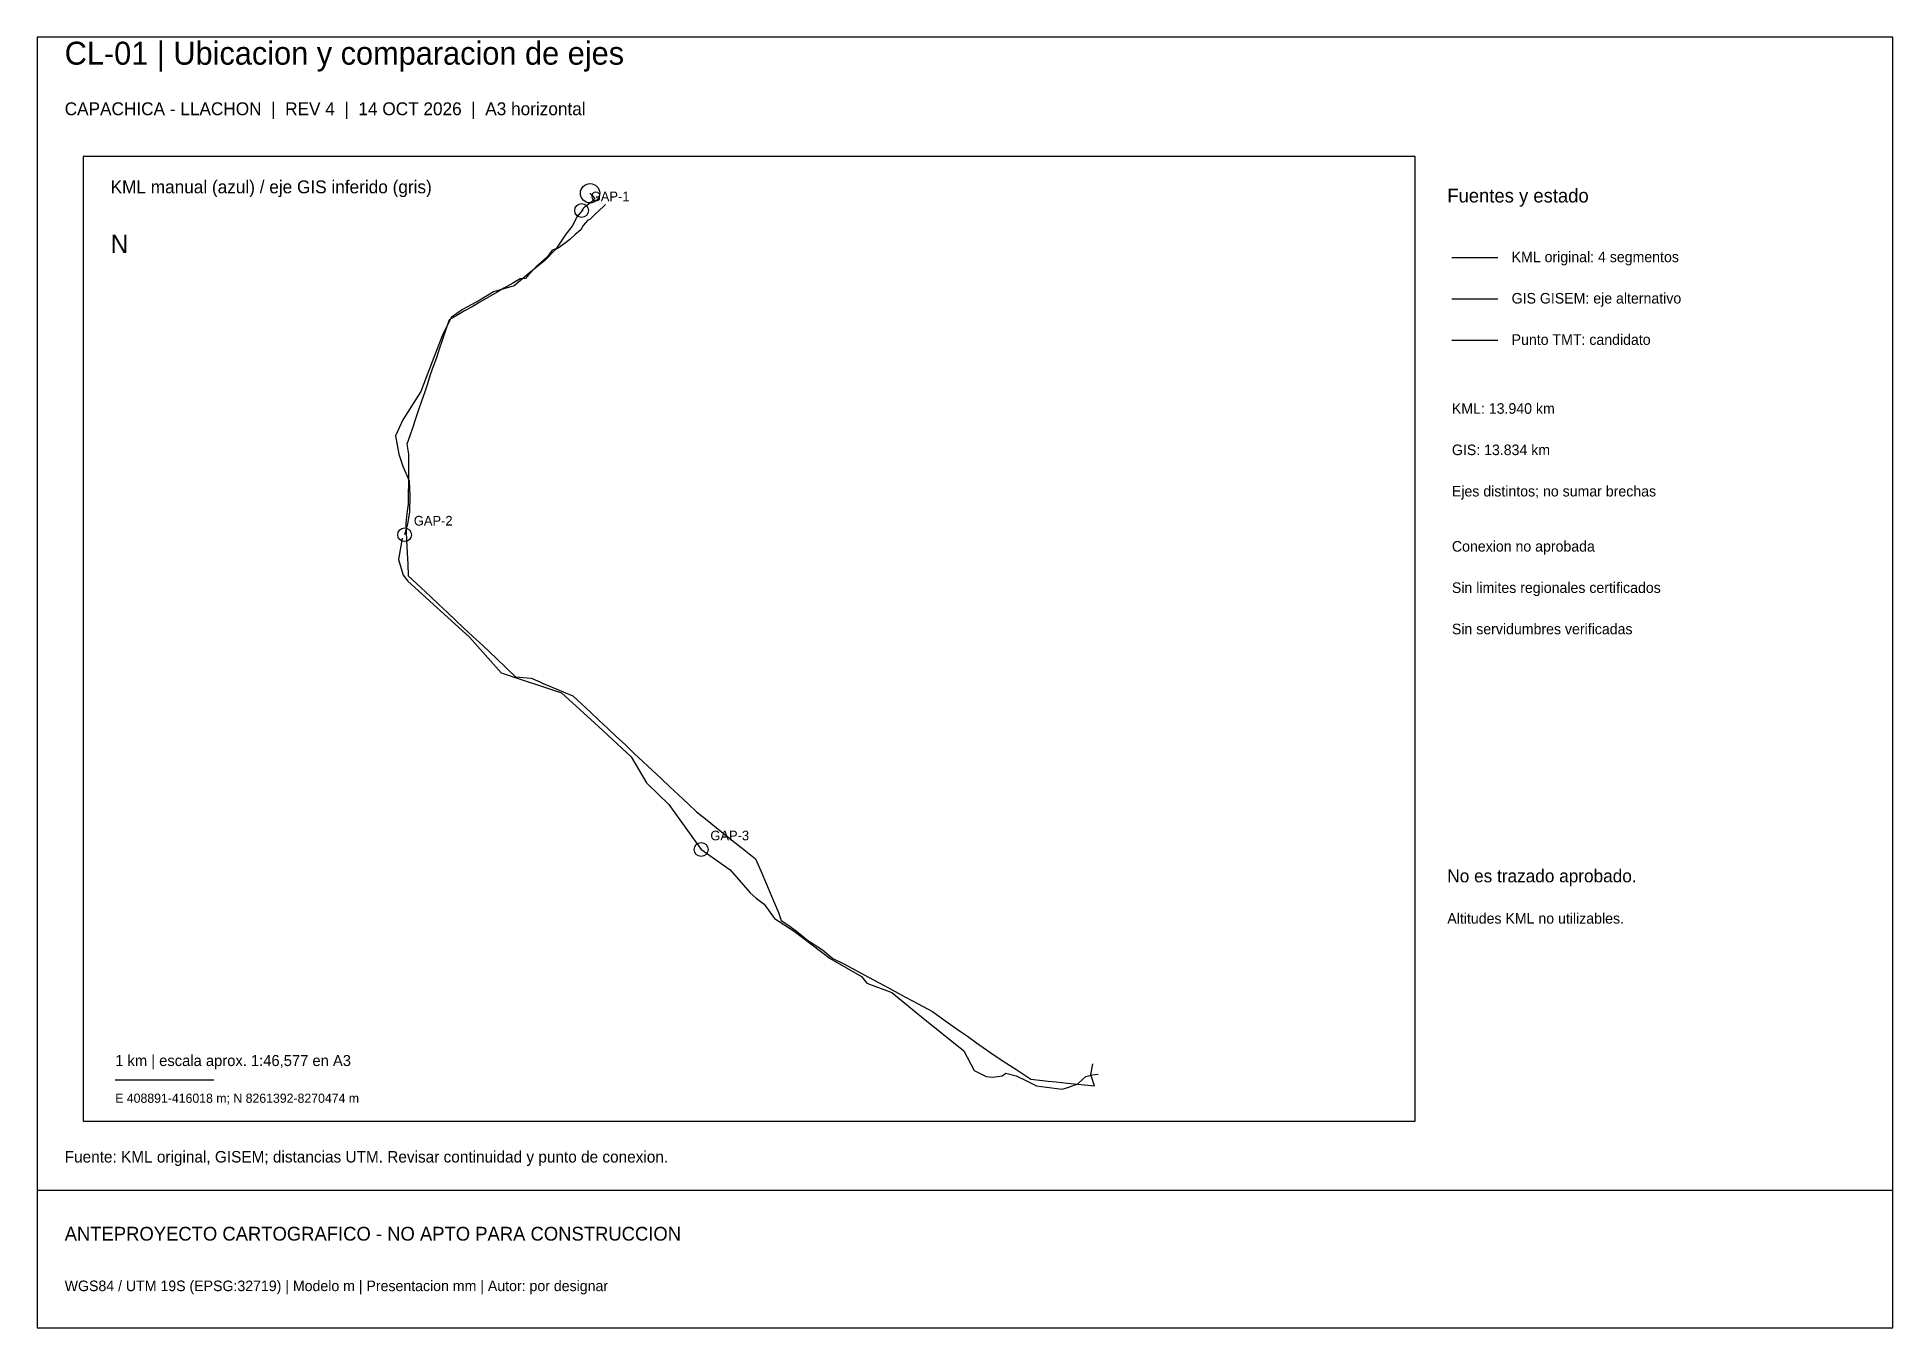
# Paper-space layout 'CL-01_A3' of a CAD drawing. Header units: metres, sheet in millimetres. Extents: x 8 to 412, y 8 to 289.
import ezdxf

# ---------------------------------------------------------------- set-up
doc = ezdxf.new("R2010")
doc.units = ezdxf.units.M
for name, color, linetype in [('GIS', 8, 'Continuous'), ('KML', 5, 'Continuous'), ('MARCO', 7, 'Continuous'), ('NOTA', 1, 'Continuous'), ('TEXT', 7, 'Continuous')]:
    doc.layers.add(name, color=color, linetype=linetype)

psp = doc.layouts.new('CL-01_A3')

# ---------------------------------------------------------------- linework, layer by layer
at = {"layer": 'GIS'}
psp.add_line((316, 232), (326, 232), dxfattribs=at)
psp.add_lwpolyline([(131.71, 252.54), (131.27, 252.12), (131.27, 252.12), (130.44, 251.35), (130.44, 251.35), (130.34, 251.27), (130.34, 251.27), (129.71, 250.65), (129.07, 250.02), (128.3, 249.32), (128.3, 249.32), (127.88, 249.14), (126.87, 248), (126.35, 247.03), (126.35, 247.03), (125.16, 246.01), (123.95, 244.97), (122.71, 243.98), (121.42, 243.05), (120.12, 242.65), (119, 241.03), (119, 241.03), (116.6, 238.93), (115.05, 237.29), (114.34, 236.42), (113.15, 236.36), (111.58, 235.45), (109.64, 234.32), (108.15, 233.46), (106.27, 232.39), (106.27, 232.39), (104.41, 231.29), (102.73, 230.31), (101.07, 229.4), (99.38, 228.4), (99.38, 228.4), (97.7, 227.48), (96.92, 225.16), (96.17, 222.95), (95.55, 221.06), (95.55, 221.06), (94.91, 219.21), (94.24, 217.26), (93.6, 215.45), (92.97, 213.52), (92.32, 211.59), (91.68, 209.74), (91.03, 207.83), (90.4, 205.93), (89.77, 204.08), (89.12, 202.2), (88.49, 200.41), (88.82, 198.18), (88.82, 198.18), (88.82, 193.89), (88.83, 191.85), (88.81, 189.61), (88.81, 187.35), (88.52, 185.27), (88.24, 183.14), (88.45, 179.45), (88.45, 179.45), (88.56, 176.72), (88.68, 174.29), (88.81, 171.71), (91.51, 169.19), (93.7, 167.12), (93.7, 167.12), (95.43, 165.51), (97.33, 163.73), (99.23, 161.95), (100.85, 160.43), (102.88, 158.51), (105.02, 156.52), (108.02, 153.69), (108.02, 153.69), (110.02, 151.79), (112.18, 149.76), (115.57, 149.42), (115.57, 149.42), (117.78, 148.47), (117.79, 148.46), (117.79, 148.46), (120.27, 147.42), (122.54, 146.48), (124.6, 145.6), (124.6, 145.6), (126.59, 143.79), (128.47, 142.01), (130.35, 140.24), (132.22, 138.48), (134.13, 136.69), (134.13, 136.69), (135.99, 134.97), (138.01, 133.07), (139.95, 131.26), (141.9, 129.45), (143.82, 127.62), (145.73, 125.81), (147.65, 124.01), (149.76, 122.07), (151.57, 120.38), (151.57, 120.38), (153.53, 118.79), (155.85, 116.92), (158.09, 115.14), (160.21, 113.45), (162.19, 111.85), (162.19, 111.85), (164.38, 110.1), (165.53, 107.5), (166.78, 104.58), (167.88, 102.02), (167.88, 102.02), (169.38, 98.44), (169.95, 96.67), (171.4, 95.78), (173.21, 94.41), (175.73, 92.4), (179, 90.29), (179, 90.29), (181.24, 88.44), (183.74, 87.21), (186.47, 85.71), (188.97, 84.38), (192.39, 82.55), (194.11, 81.62), (194.11, 81.62), (195.43, 80.87), (197.04, 80.01), (199.84, 78.52), (199.84, 78.52), (202.95, 76.88), (204.83, 75.51), (206.86, 74.08), (206.86, 74.08), (209.03, 72.55), (210.58, 71.48), (212.52, 70.09), (216.34, 67.38), (218.9, 65.7), (221.27, 64.16), (221.27, 64.16), (224.35, 62.17), (228.07, 61.73), (229.82, 61.56), (232.33, 61.3), (238.17, 60.67), (238.17, 60.67), (237.86, 61.75), (237.43, 63.09), (237.81, 65.5)], dxfattribs=at)
at = {"layer": 'KML'}
psp.add_line((316, 241), (326, 241), dxfattribs=at)
for points in [[(128.38, 255), (128.39, 254.99), (128.41, 254.96), (128.43, 254.94), (128.48, 254.9), (128.5, 254.89), (128.52, 254.86), (128.53, 254.84), (128.56, 254.82), (128.58, 254.8), (128.6, 254.77), (128.63, 254.75), (128.65, 254.72), (128.67, 254.7), (128.69, 254.69), (128.71, 254.67), (128.73, 254.65), (128.76, 254.64), (128.76, 254.62), (128.79, 254.6), (128.81, 254.58), (128.83, 254.57), (128.85, 254.55), (128.87, 254.53), (128.89, 254.5), (128.9, 254.48), (128.92, 254.46), (128.94, 254.44), (128.96, 254.42), (128.98, 254.4), (128.99, 254.37), (129.02, 254.35), (129.02, 254.34), (129.05, 254.31), (129.07, 254.28), (129.09, 254.26), (129.11, 254.24), (129.12, 254.22), (129.15, 254.19), (129.17, 254.16), (129.18, 254.15), (129.2, 254.13), (129.21, 254.11), (129.23, 254.09), (129.25, 254.06), (129.27, 254.04), (129.29, 254.02), (129.31, 254), (129.33, 253.99), (129.35, 253.97), (129.37, 253.95), (129.38, 253.93), (129.39, 253.92), (129.36, 253.82), (129.32, 253.75), (129.28, 253.74), (129.25, 253.7), (129.22, 253.69), (129.18, 253.63), (129.14, 253.59), (129.1, 253.55), (129.05, 253.5), (129.02, 253.45), (128.99, 253.41), (128.95, 253.37), (128.91, 253.35), (128.9, 253.32), (128.86, 253.29), (128.82, 253.24), (128.77, 253.2), (128.75, 253.19), (128.73, 253.16), (128.66, 253.11), (128.56, 253.05), (128.45, 252.98), (128.42, 252.95), (128.36, 252.91), (128.31, 252.88), (128.28, 252.83), (128.22, 252.79), (128.16, 252.74), (128.13, 252.71), (128.05, 252.65), (128.02, 252.61), (127.95, 252.55), (127.92, 252.53), (127.88, 252.51), (127.84, 252.49), (127.81, 252.45), (127.73, 252.41), (127.69, 252.37), (127.65, 252.35), (127.6, 252.32), (127.56, 252.29), (127.5, 252.27), (127.45, 252.23), (127.38, 252.16), (127.31, 252.12), (127.27, 252.09), (127.26, 252.08), (127.21, 252.02), (127.17, 251.98), (127.16, 251.95), (127.12, 251.9), (127.09, 251.86), (127.03, 251.83), (126.95, 251.76), (126.91, 251.73), (126.88, 251.69), (126.86, 251.65), (126.84, 251.62), (126.81, 251.57), (126.78, 251.52), (126.76, 251.49), (126.73, 251.45), (126.7, 251.41), (126.68, 251.38), (126.65, 251.35), (126.61, 251.31), (126.58, 251.28), (126.55, 251.26), (126.53, 251.26)], [(126.79, 251.41), (125.57, 249.92), (124.5, 247.84), (123.07, 246.08), (120.9, 242.85), (118.55, 240.4), (115.14, 237.58), (111.88, 234.86), (107.34, 233.55), (104.39, 231.76), (100.64, 229.69), (98.17, 227.99), (96.16, 223.98), (93.27, 216.42), (91.5, 211.83), (87.59, 205.66), (86, 202.2), (86.73, 198.2), (87.63, 195.56), (89, 192.41), (89.17, 189.14), (89.1, 185.64), (88.66, 182.96), (88.01, 180.67)], [(87.44, 179.92), (86.67, 175.27), (87.66, 171.84), (88.74, 170.58), (102.16, 158.36), (109.04, 150.59), (122.16, 146.27), (130.19, 138.95), (137.32, 132.32), (140.69, 126.63), (145.49, 121.93), (152.57, 112.14)], [(152.46, 112.24), (158.9, 107.71), (163.26, 102.73), (164.51, 101.57), (166.29, 100.21), (168.54, 97.09), (172.78, 94.35), (180.65, 88.41), (187.5, 84.47), (188.63, 83.07), (194.06, 80.99), (200.52, 75.73), (209.76, 68.29), (212, 64.03), (214.62, 62.72), (216.05, 62.55), (218.09, 62.85), (218.91, 63.46), (221.12, 62.89), (223.41, 61.8), (225.55, 60.71), (227.71, 60.4), (231.14, 60), (232.58, 60.41), (234.59, 61.15), (235.65, 62.18), (236.27, 62.75), (237.76, 63.12), (239, 63.26)]]:
    psp.add_lwpolyline(points, dxfattribs=at)
at = {"layer": 'MARCO'}
for p, q in [((25, 62), (46.47, 62)), ((8, 38), (412, 38))]:
    psp.add_line(p, q, dxfattribs=at)
for points in [[(8, 8), (412, 8), (412, 289), (8, 289), (8, 8)], [(18, 53), (308, 53), (308, 263), (18, 263), (18, 53)]]:
    psp.add_lwpolyline(points, dxfattribs=at)
at = {"layer": 'NOTA'}
psp.add_line((316, 223), (326, 223), dxfattribs=at)
for centre, radius in [((128.38, 255.01), 2.1), ((126.53, 251.26), 1.5), ((88.01, 180.67), 1.5), ((152.57, 112.14), 1.5)]:
    psp.add_circle(centre, radius, dxfattribs=at)

# ---------------------------------------------------------------- texts
for s, height, p in [('GAP-1', 2.1, (128.53, 253.26)), ('Ejes distintos; no sumar brechas', 2.3, (316, 189)), ('GAP-2', 2.1, (90.01, 182.67)), ('Conexion no aprobada', 2.3, (316, 177)), ('GAP-3', 2.1, (154.57, 114.14)), ('No es trazado aprobado.', 2.8, (315, 105)), ('ANTEPROYECTO CARTOGRAFICO - NO APTO PARA CONSTRUCCION', 3, (14, 27))]:
    psp.add_text(s, height=height, dxfattribs=at).set_placement(p)
at = {"layer": 'TEXT'}
for s, height, p in [('CL-01 | Ubicacion y comparacion de ejes', 5, (14, 283)), ('CAPACHICA - LLACHON  |  REV 4  |  14 OCT 2026  |  A3 horizontal', 2.8, (14, 272)), ('KML manual (azul) / eje GIS inferido (gris)', 2.8, (24, 255)), ('Fuentes y estado', 3, (315, 253)), ('N ', 4, (24, 242)), ('KML original: 4 segmentos', 2.3, (329, 240)), ('GIS GISEM: eje alternativo', 2.3, (329, 231)), ('Punto TMT: candidato', 2.3, (329, 222)), ('KML: 13.940 km', 2.3, (316, 207)), ('GIS: 13.834 km', 2.3, (316, 198)), ('Sin limites regionales certificados', 2.3, (316, 168)), ('Sin servidumbres verificadas', 2.3, (316, 159)), ('Altitudes KML no utilizables.', 2.3, (315, 96)), ('1 km | escala aprox. 1:46,577 en A3', 2.4, (25, 65)), ('E 408891-416018 m; N 8261392-8270474 m', 2, (25, 57)), ('Fuente: KML original, GISEM; distancias UTM. Revisar continuidad y punto de conexion.', 2.5, (14, 44)), ('WGS84 / UTM 19S (EPSG:32719) | Modelo m | Presentacion mm | Autor: por designar', 2.3, (14, 16))]:
    psp.add_text(s, height=height, dxfattribs=at).set_placement(p)

doc.saveas('drawing.dxf')
